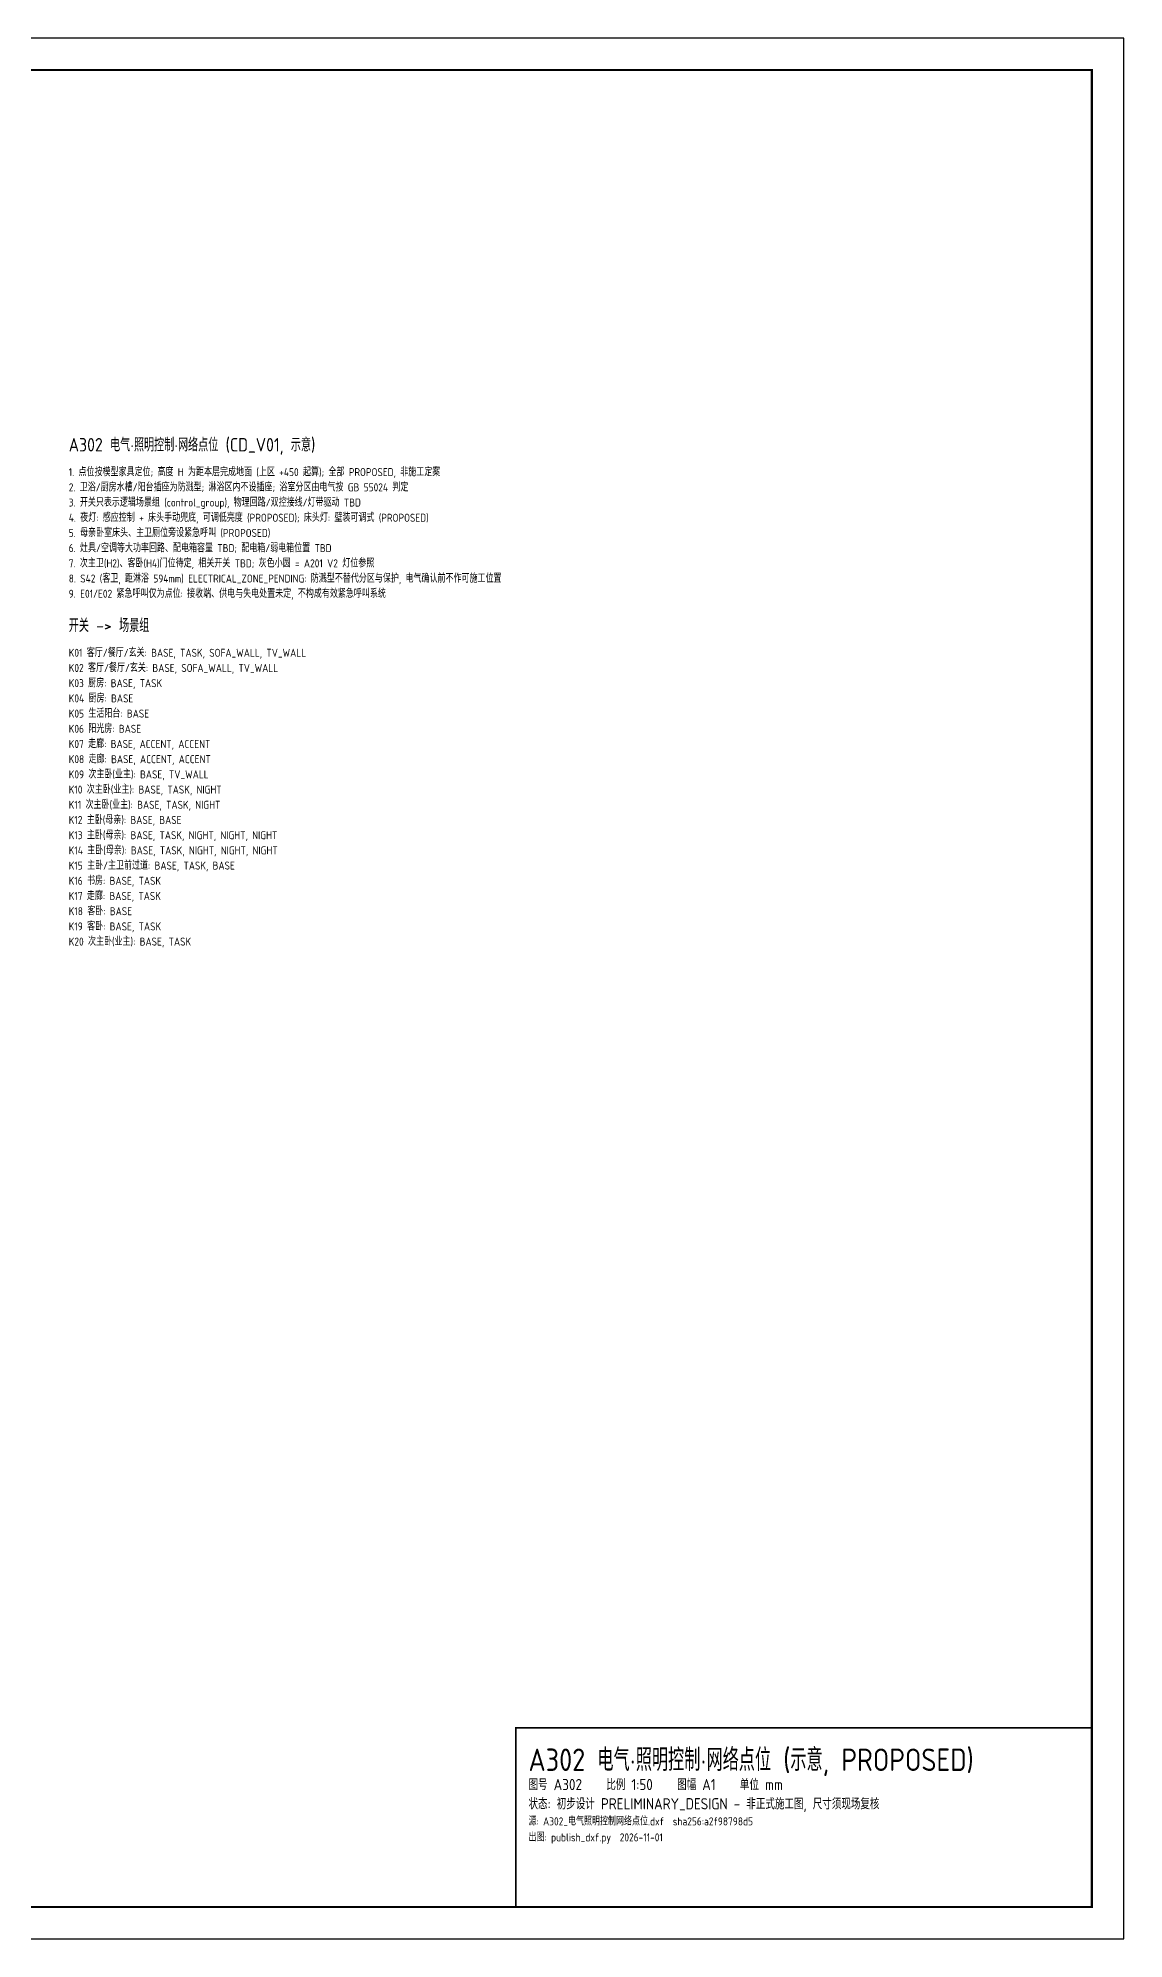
# Model space of a CAD drawing. Header units: millimetres. Extents: x -8169 to 33881, y -9640 to 20060.
# Drawn here: x 16920 to 33881, y -9640 to 20060 of the extents above; entities that cross this region are included whole.
import ezdxf

# ---------------------------------------------------------------- set-up
doc = ezdxf.new("R2010")
doc.units = ezdxf.units.MM
doc.layers.add('A-FRAME', color=7, linetype='Continuous')
doc.layers.add('A-NOTE', color=7, linetype='Continuous', lineweight=18)
doc.styles.get("Standard").update_dxf_attribs({"font": 'gbenor.shx', "bigfont": 'gbcbig.shx'})

msp = doc.modelspace()

# ---------------------------------------------------------------- linework, layer by layer
at = {"layer": 'A-FRAME'}
msp.add_lwpolyline([(-8169, -9640.1), (33881, -9640.1), (33881, 20059.9), (-8169, 20059.9)], close=True, dxfattribs=at)
for points, const_width in [([(-6919, -9140.1), (33381, -9140.1), (33381, 19559.9), (-6919, 19559.9)], 35), ([(24381, -9140.1), (33381, -9140.1), (33381, -6340.1), (24381, -6340.1)], 25)]:
    msp.add_lwpolyline(points, close=True, dxfattribs=dict(at, const_width=const_width))

# ---------------------------------------------------------------- texts
for s, height, p in [('A302 电气·照明控制·网络点位 (示意, PROPOSED)', 350, (24581, -7015.1)), ('图号 A302    比例 1:50    图幅 A1    单位 mm', 175, (24581, -7315.1)), ('状态: 初步设计 PRELIMINARY_DESIGN - 非正式施工图, 尺寸须现场复核', 175, (24581, -7615.1)), ('源: A302_电气照明控制网络点位.dxf  sha256:a2f98798d5', 125, (24581, -7865.1)), ('出图: publish_dxf.py  2026-11-01', 125, (24581, -8115.1))]:
    msp.add_text(s, height=height, dxfattribs=at).set_placement(p)
at = {"layer": 'A-NOTE'}
for s, height, p in [('A302 电气·照明控制·网络点位 (CD_V01, 示意)', 210, (17400, 13600)), ('1. 点位按模型家具定位; 高度 H 为距本层完成地面 (上区 +450 起算); 全部 PROPOSED, 非施工定案', 125, (17400, 13215)), ('2. 卫浴/厨房水槽/阳台插座为防溅型; 淋浴区内不设插座; 浴室分区由电气按 GB 55024 判定', 125, (17400, 12977.5)), ('3. 开关只表示逻辑场景组 (control_group), 物理回路/双控接线/灯带驱动 TBD', 125, (17400, 12740)), ('4. 夜灯: 感应控制 + 床头手动兜底, 可调低亮度 (PROPOSED); 床头灯: 壁装可调式 (PROPOSED)', 125, (17400, 12502.5)), ('5. 母亲卧室床头、主卫厕位旁设紧急呼叫 (PROPOSED)', 125, (17400, 12265)), ('7. 次主卫(H2)、客卧(H4)门位待定, 相关开关 TBD; 灰色小圆 = A201 V2 灯位参照', 125, (17400, 11790)), ('6. 灶具/空调等大功率回路、配电箱容量 TBD; 配电箱/弱电箱位置 TBD', 125, (17400, 12027.5)), ('8. S42 (客卫, 距淋浴 594mm) ELECTRICAL_ZONE_PENDING: 防溅型不替代分区与保护, 电气确认前不作可施工位置', 125, (17400, 11552.5)), ('9. E01/E02 紧急呼叫仅为点位: 接收端、供电与失电处置未定, 不构成有效紧急呼叫系统', 125, (17400, 11315)), ('开关 -> 场景组', 210, (17400, 10777.5)), ('K01 客厅/餐厅/玄关: BASE, TASK, SOFA_WALL, TV_WALL', 125, (17400, 10392.5)), ('K02 客厅/餐厅/玄关: BASE, SOFA_WALL, TV_WALL', 125, (17400, 10155)), ('K03 厨房: BASE, TASK', 125, (17400, 9917.5)), ('K04 厨房: BASE', 125, (17400, 9680)), ('K05 生活阳台: BASE', 125, (17400, 9442.5)), ('K06 阳光房: BASE', 125, (17400, 9205)), ('K07 走廊: BASE, ACCENT, ACCENT', 125, (17400, 8967.5)), ('K08 走廊: BASE, ACCENT, ACCENT', 125, (17400, 8730)), ('K09 次主卧(业主): BASE, TV_WALL', 125, (17400, 8492.5)), ('K10 次主卧(业主): BASE, TASK, NIGHT', 125, (17400, 8255)), ('K11 次主卧(业主): BASE, TASK, NIGHT', 125, (17400, 8017.5)), ('K12 主卧(母亲): BASE, BASE', 125, (17400, 7780)), ('K13 主卧(母亲): BASE, TASK, NIGHT, NIGHT, NIGHT', 125, (17400, 7542.5)), ('K14 主卧(母亲): BASE, TASK, NIGHT, NIGHT, NIGHT', 125, (17400, 7305)), ('K15 主卧/主卫前过道: BASE, TASK, BASE', 125, (17400, 7067.5)), ('K16 书房: BASE, TASK', 125, (17400, 6830)), ('K17 走廊: BASE, TASK', 125, (17400, 6592.5)), ('K18 客卧: BASE', 125, (17400, 6355)), ('K19 客卧: BASE, TASK', 125, (17400, 6117.5)), ('K20 次主卧(业主): BASE, TASK', 125, (17400, 5880))]:
    msp.add_text(s, height=height, dxfattribs=at).set_placement(p)

doc.saveas('drawing.dxf')
